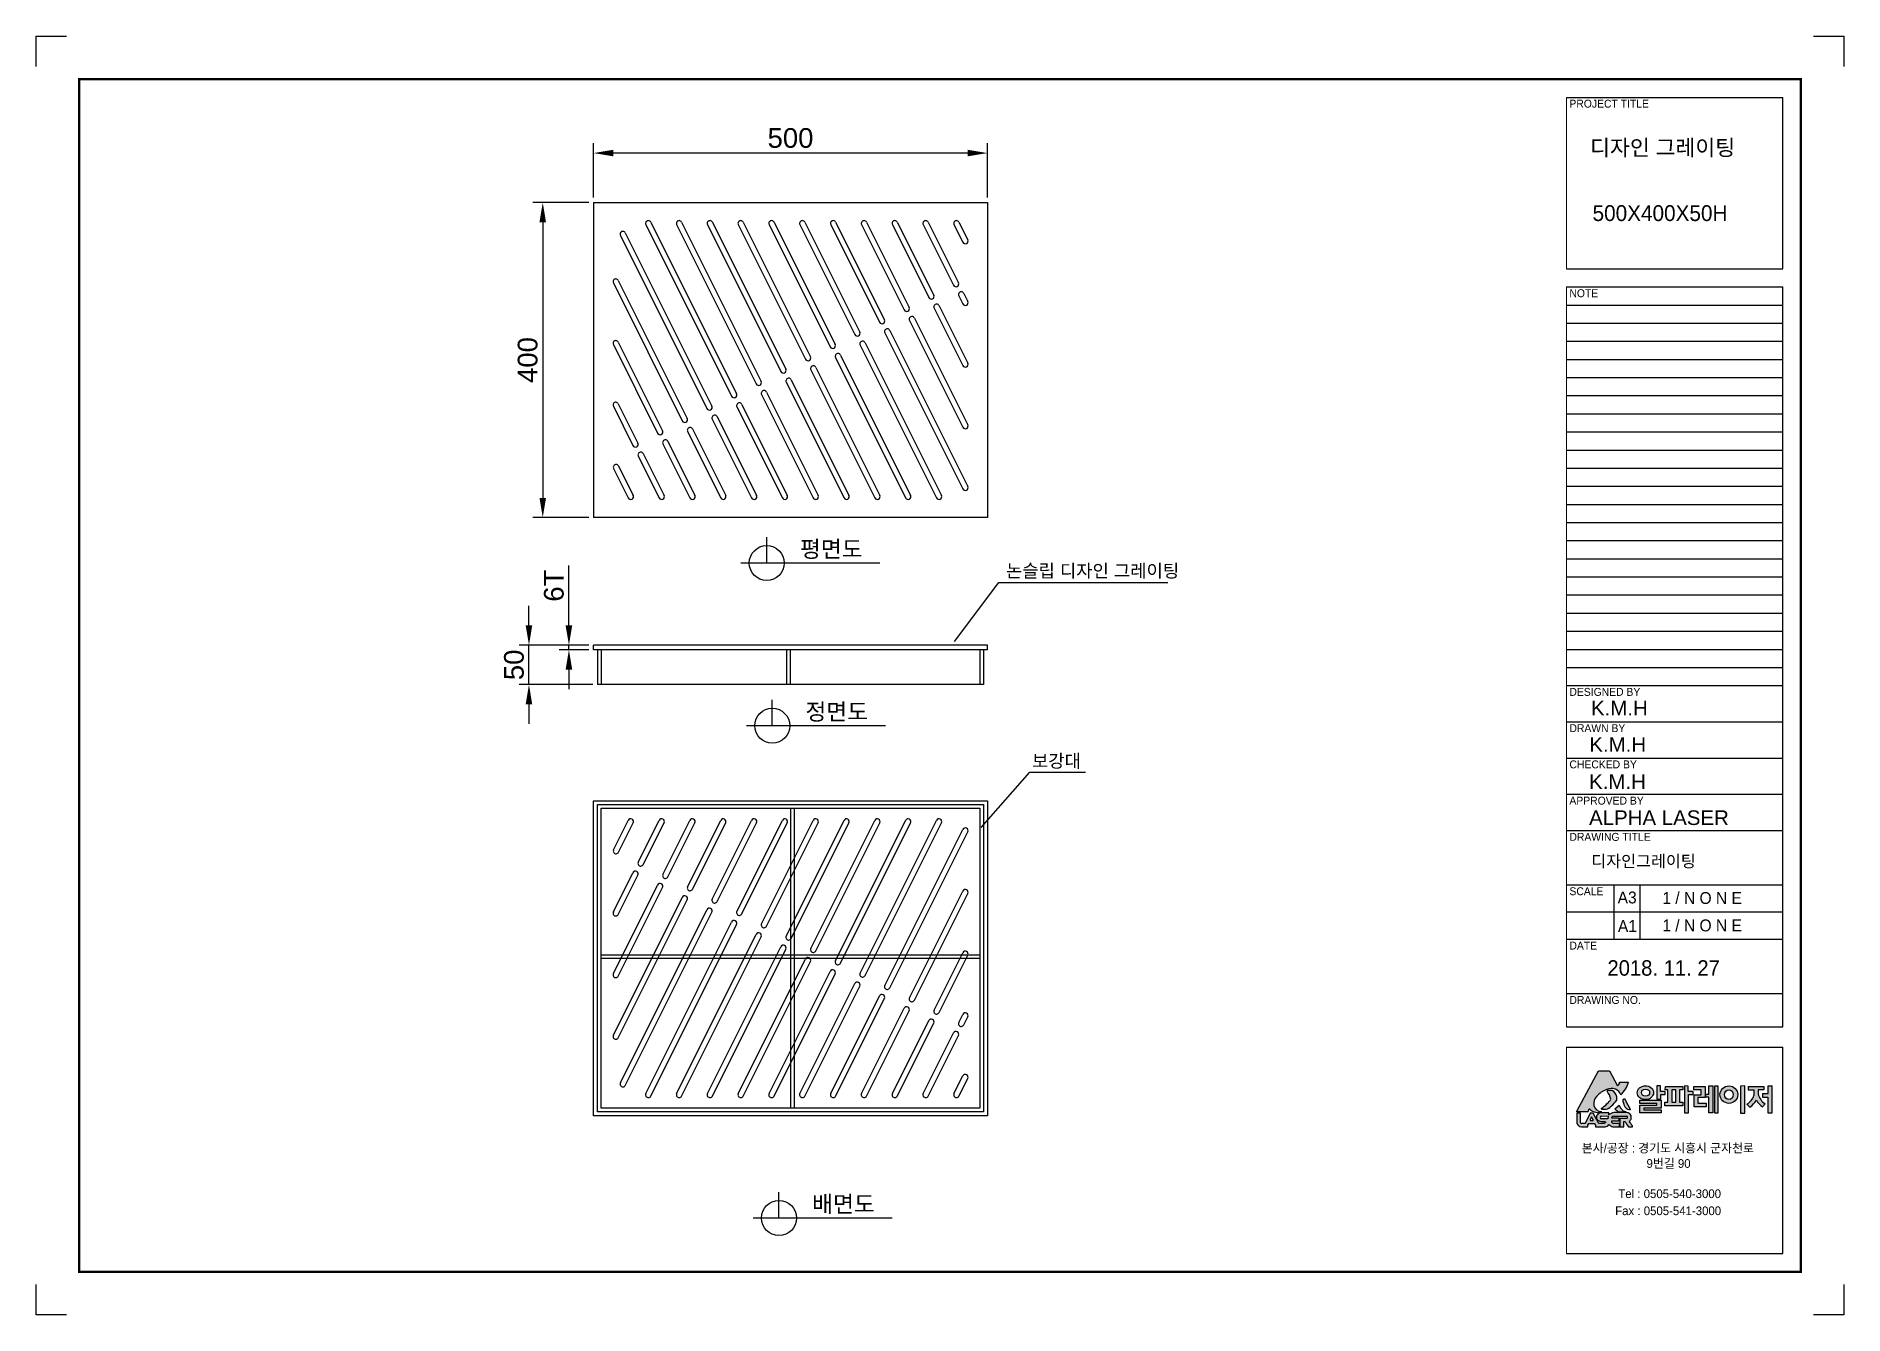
# Model space of a CAD drawing. Header units: millimetres. Extents: x 3004 to 5300, y 908 to 2531.
import ezdxf
from ezdxf.enums import TextEntityAlignment as Align

# ---------------------------------------------------------------- set-up
doc = ezdxf.new("R2010")
doc.units = ezdxf.units.MM
doc.layers.add('LAYOUT', color=7, linetype='Continuous')
doc.layers.add('TEXT', color=7, linetype='Continuous')
doc.styles.add('H', font='')
doc.styles.get("Standard").update_dxf_attribs({"font": 'arial.ttf'})
doc.styles.get('H').set_extended_font_data('Dotum')
doc.dimstyles.new('ISO-25', dxfattribs={"dimscale": 10, "dimtxt": 2.5, "dimasz": 2.5, "dimexe": 1.25, "dimexo": 0.625, "dimtad": 1, "dimtxsty": 'Standard', "dimcen": 2.5, "dimadec": 0, "dimazin": 0, "dimtfac": 1, "dimtmove": 0, "dimatfit": 3, "dimfxl": 1, "dimarcsym": 0})

# ---------------------------------------------------------------- blocks, each defined once
blk = doc.blocks.new('*D3')
at = {"color": 0, "lineweight": -2, "transparency": 16777216}
for p, q in [((3630.3, 1782.7), (3630.3, 1807.7)), ((3706.2, 1757.7), (3617.8, 1757.7)), ((3630.3, 1707.7), (3630.3, 1757.7)), ((3711.2, 1707.7), (3617.8, 1707.7)), ((3630.3, 1682.7), (3630.3, 1657.7))]:
    blk.add_line(p, q, dxfattribs=at)
at = {"color": 0, "transparency": 16777216}
for points in [[(3626.1, 1782.7), (3634.4, 1782.7), (3630.3, 1757.7)], [(3626.1, 1682.7), (3634.4, 1682.7), (3630.3, 1707.7)]]:
    blk.add_solid(points, dxfattribs=at)
at = {"layer": 'Defpoints', "color": 0, "transparency": 16777216}
for p in [(3630.3, 1757.7), (3712.4, 1757.7), (3717.4, 1707.7)]:
    blk.add_point(p, dxfattribs=at)
at = {"color": 0, "transparency": 16777216, "insert": (3611.3, 1732.7), "char_height": 25, "attachment_point": 5, "rotation": 90}
blk.add_mtext('50', dxfattribs=at)
blk = doc.blocks.new('*D4')
at = {"color": 0, "lineweight": -2, "transparency": 16777216}
for p, q in [((3681, 1782.7), (3681, 1858.9)), ((3706.2, 1757.7), (3668.5, 1757.7)), ((3706.2, 1751.7), (3668.5, 1751.7)), ((3681, 1751.7), (3681, 1757.7)), ((3681, 1726.7), (3681, 1701.7))]:
    blk.add_line(p, q, dxfattribs=at)
at = {"color": 0, "transparency": 16777216}
for points in [[(3676.8, 1782.7), (3685.2, 1782.7), (3681, 1757.7)], [(3676.8, 1726.7), (3685.2, 1726.7), (3681, 1751.7)]]:
    blk.add_solid(points, dxfattribs=at)
at = {"layer": 'Defpoints', "color": 0, "transparency": 16777216}
for p in [(3681, 1757.7), (3712.4, 1757.7), (3712.4, 1751.7)]:
    blk.add_point(p, dxfattribs=at)
at = {"color": 0, "transparency": 16777216, "insert": (3662, 1833.3), "char_height": 25, "attachment_point": 5, "rotation": 90}
blk.add_mtext('6T', dxfattribs=at)
blk = doc.blocks.new('*D11')
at = {"color": 0, "lineweight": -2, "transparency": 16777216}
for p, q in [((3706.2, 2319.7), (3635.3, 2319.7)), ((3647.8, 2294.7), (3647.8, 1944.7)), ((3706.2, 1919.7), (3635.3, 1919.7))]:
    blk.add_line(p, q, dxfattribs=at)
at = {"color": 0, "transparency": 16777216}
for points in [[(3643.6, 2294.7), (3651.9, 2294.7), (3647.8, 2319.7)], [(3643.6, 1944.7), (3651.9, 1944.7), (3647.8, 1919.7)]]:
    blk.add_solid(points, dxfattribs=at)
at = {"layer": 'Defpoints', "color": 0, "transparency": 16777216}
for p in [(3712.4, 2319.7), (3647.8, 1919.7), (3712.4, 1919.7)]:
    blk.add_point(p, dxfattribs=at)
at = {"color": 0, "transparency": 16777216, "insert": (3628.7, 2119.7), "char_height": 25, "attachment_point": 5, "rotation": 90}
blk.add_mtext('400', dxfattribs=at)
blk = doc.blocks.new('*D12')
at = {"color": 0, "lineweight": -2, "transparency": 16777216}
for p, q in [((3712.4, 2325.9), (3712.4, 2394.9)), ((4212.4, 2325.9), (4212.4, 2394.9)), ((4187.4, 2382.4), (3737.4, 2382.4))]:
    blk.add_line(p, q, dxfattribs=at)
at = {"color": 0, "transparency": 16777216}
for points in [[(3737.4, 2386.6), (3737.4, 2378.3), (3712.4, 2382.4)], [(4187.4, 2386.6), (4187.4, 2378.3), (4212.4, 2382.4)]]:
    blk.add_solid(points, dxfattribs=at)
at = {"layer": 'Defpoints', "color": 0, "transparency": 16777216}
for p in [(3712.4, 2382.4), (3712.4, 2319.7), (4212.4, 2319.7)]:
    blk.add_point(p, dxfattribs=at)
at = {"color": 0, "transparency": 16777216, "insert": (3962.4, 2401.4), "char_height": 25, "attachment_point": 5}
blk.add_mtext('500', dxfattribs=at)

msp = doc.modelspace()

# ---------------------------------------------------------------- hatches: boundary and pattern name
h = msp.add_hatch(color=256)
h.dxf.hatch_style = 1
h.set_gradient(color1=(255, 0, 0), color2=(255, 159, 127), tint=1)
h.paths.add_polyline_path([(4961.116, 1166.293), (4961.06, 1165.19), (4974.379, 1165.19, 0.21428371), (4976.303, 1168.246, -0.65582827), (4977.219, 1168.5, 0.18566975), (4985.133, 1164.903, 0.14885116), (4991.969, 1164.885, 0.40417411), (4992.167, 1165.633, -0.31673285), (4982.329, 1173.383, -0.22153353), (4986.313, 1185.192, -0.10506606), (4998.611, 1193.761, -0.18522871), (5010.088, 1194.139, -0.19606385), (5016.583, 1186.956, 0.14159657), (5026.631, 1202.77), (5015.198, 1202.888), (5014.962, 1201.352), (5014.095, 1199.934), (5012.754, 1198.161), (5002.388, 1217.39), (4988.5, 1217.504)])
h.paths.add_polyline_path([(4999.4, 1175.692, -0.08302958), (4991.741, 1169.657, 0.23003429), (4992.527, 1168.525, 0.02120436), (4998.221, 1168.586, 0.13784813), (5004.717, 1172.487, 0.05763819), (5011.681, 1180.123, 0.06043638), (5011.606, 1184.543, 0.2375005), (5005.903, 1192.299), (4999.238, 1192.299), (4999.238, 1191.32, -0.12118266), (5004.103, 1181.424, -0.13516742)], flags=17)
h.paths.add_polyline_path([(5015.909, 1170.616), (5014.797, 1173.629), (5009.057, 1168.984, 0.04437814), (5014.122, 1164.927), (5022.829, 1165.277), (5022.829, 1165.628), (5019.764, 1166.616)], flags=17)
h.paths.add_polyline_path([(5021.396, 1172.818), (5022.294, 1171.334), (5025.141, 1168.428), (5026.846, 1167.752), (5028.787, 1167.752), (5028.766, 1168.481), (5025.672, 1174.271), (5021.44, 1182.092), (5019.585, 1181.089), (5019.585, 1178.391), (5020.901, 1174.782)])
h.paths.add_polyline_path([(4967.053, 1150.638, -0.41915539), (4965.297, 1152.245), (4965.297, 1164.09), (4961.037, 1164.09), (4961.037, 1150.434, 0.25445661), (4966.708, 1146.212), (4974.943, 1146.212), (4974.943, 1148.34), (4976.168, 1150.57), (4983.054, 1150.57), (4984.635, 1148.403), (4984.635, 1146.213), (4996.781, 1146.213, 0.1904791), (5001.742, 1149.161, 0.14773497), (5006.642, 1146.427), (5014.915, 1146.427), (5014.915, 1150.632), (5007.312, 1150.632, -0.05244857), (5005.448, 1151.954), (5005.448, 1153.922), (5014.788, 1153.922), (5014.788, 1157.116), (5005.417, 1157.116), (5005.417, 1158.536, -0.04476099), (5007.868, 1159.993), (5024.254, 1159.993, -0.64883607), (5024.602, 1156.814), (5015.694, 1156.814), (5015.694, 1146.303), (5020.467, 1146.303), (5020.467, 1153.123), (5022.1, 1153.123, 0.01692036), (5026.355, 1146.34), (5031.448, 1146.34), (5031.448, 1147.705, -0.02431798), (5027.364, 1153.011, 0.06490835), (5029.709, 1156.105), (5029.709, 1160.848, 0.2290019), (5024.43, 1164.28), (5007.903, 1164.28, 0.12700309), (5001.462, 1161.333), (5001.462, 1163.989), (4991.139, 1163.989, 0.22688985), (4985.996, 1160.337), (4985.996, 1156.435, 0.19348323), (4991.611, 1152.935), (4996.63, 1152.935, 0.03004557), (4997.596, 1151.9, 0.13671569), (4995.906, 1150.338), (4988.719, 1150.338), (4981.631, 1163.733), (4977.826, 1163.733), (4971.363, 1150.638)])
h.paths.add_polyline_path([(4977.99, 1154.235), (4977.99, 1155.593), (4979.583, 1158.752), (4981.518, 1155.427), (4981.518, 1154.235)], flags=16)
h.paths.add_polyline_path([(4992.059, 1159.997), (5000.695, 1160.022), (5000.322, 1156.491), (4992.376, 1156.491, -0.92495809)], flags=16)
edge = h.paths.add_edge_path()
edge.add_ellipse((5048.011, 1189.538), major_axis=(-10.333, -0.14), ratio=0.85059813, start_angle=0, end_angle=360)
edge = h.paths.add_edge_path(flags=16)
edge.add_ellipse((5048.151, 1189.717), major_axis=(-5.246, 0), ratio=0.84336764, start_angle=0, end_angle=360)
h.paths.add_polyline_path([(5068.185, 1179.939), (5041.046, 1179.939), (5040.876, 1175.752), (5062.441, 1175.752), (5062.441, 1173.583), (5040.951, 1173.583), (5040.951, 1163.833), (5068.107, 1163.833), (5068.107, 1167.673), (5046.17, 1167.673), (5046.17, 1169.751), (5068.185, 1169.751)])
h.paths.add_polyline_path([(5062.358, 1181.522), (5067.706, 1181.522), (5067.706, 1187.304), (5072.894, 1187.304), (5072.894, 1191.291), (5067.307, 1191.291), (5067.307, 1198.348), (5062.358, 1198.268)])
h.paths.add_polyline_path([(5076.614, 1193.03), (5076.614, 1177.578), (5072.66, 1177.578), (5072.66, 1173.03), (5095.584, 1173.03), (5095.584, 1177.538), (5091.47, 1177.538), (5091.47, 1193.038), (5095.424, 1193.038), (5095.424, 1197.586), (5073.459, 1197.586), (5073.219, 1193.03)])
h.paths.add_polyline_path([(5081.726, 1193.31), (5086.598, 1193.19), (5086.598, 1177.549), (5081.726, 1177.549)], flags=16)
h.paths.add_polyline_path([(5102.382, 1190.898), (5102.382, 1197.983), (5097.462, 1198.238), (5097.462, 1164.026), (5102.765, 1164.026), (5102.765, 1187.132), (5108.578, 1187.132), (5108.578, 1190.898)])
h.paths.add_polyline_path([(5114.493, 1183.481), (5123.882, 1183.481), (5123.882, 1197.613), (5109.618, 1197.613), (5109.658, 1193.053), (5118.847, 1193.053), (5118.847, 1187.054), (5109.857, 1187.054), (5109.857, 1171.525), (5125.24, 1171.525), (5125.24, 1176.276), (5114.493, 1176.276)])
h.paths.add_polyline_path([(5128.445, 1163.978), (5133.679, 1163.978), (5133.679, 1198.182), (5128.483, 1198.182), (5128.483, 1187.872), (5124.647, 1187.872), (5124.584, 1183.907), (5128.445, 1183.907)])
h.paths.add_polyline_path([(5135.655, 1163.939), (5140.387, 1163.939), (5140.387, 1197.928), (5135.655, 1197.928)])
edge = h.paths.add_edge_path()
edge.add_ellipse((5154.009, 1187.105), major_axis=(-11.318, 0), ratio=0.97440093, start_angle=0, end_angle=360)
edge = h.paths.add_edge_path(flags=16)
edge.add_ellipse((5154.049, 1187.105), major_axis=(0, -6.194), ratio=0.89757008, start_angle=0, end_angle=360)
h.paths.add_polyline_path([(5168.731, 1163.81), (5174.425, 1163.81), (5174.425, 1198.136), (5168.731, 1198.085)])
h.paths.add_polyline_path([(5188.997, 1180.217, 0.12138521), (5196.75, 1171.571), (5199.984, 1175.353, -0.19692761), (5191.242, 1188.144), (5191.242, 1193.017), (5198.52, 1193.017), (5198.52, 1197.637), (5178.382, 1197.637), (5178.382, 1193.117), (5185.716, 1193.117), (5185.716, 1186.221, -0.18109708), (5176.821, 1174.953), (5180.493, 1171.221, 0.10922561)])
h.paths.add_polyline_path([(5209.115, 1198.194), (5203.705, 1198.194), (5203.705, 1188.481), (5196.569, 1188.481), (5196.569, 1184.007), (5203.599, 1184.007), (5203.599, 1164.107), (5209.115, 1164.107)])

# ---------------------------------------------------------------- linework, layer by layer
for p, q in [((3004.485, 2530.828), (3043.134, 2530.828)), ((3004.485, 2492.179), (3004.485, 2530.828)), ((5261.329, 2530.828), (5299.978, 2530.828)), ((5299.978, 2530.828), (5299.978, 2492.179)), ((4947.841, 2453.168), (5222.318, 2453.168)), ((5222.318, 2235.52), (5222.318, 2453.168)), ((3712.426, 2319.69), (4212.426, 2319.69)), ((3712.426, 2319.69), (3712.426, 1919.69)), ((4212.426, 2319.69), (4212.426, 1919.69)), ((4947.841, 2235.52), (5222.318, 2235.52)), ((4947.841, 2212.515), (5222.318, 2212.515)), ((5222.318, 1273.155), (5222.318, 2212.515)), ((4947.841, 2189.51), (5222.318, 2189.51)), ((4947.841, 2166.504), (5222.318, 2166.504)), ((4947.841, 2143.499), (5222.318, 2143.499)), ((4947.841, 2120.494), (5222.318, 2120.494)), ((4947.841, 2097.489), (5222.318, 2097.489)), ((4947.841, 2074.484), (5222.318, 2074.484)), ((4947.841, 2051.479), (5222.318, 2051.479)), ((4947.841, 2028.474), (5222.318, 2028.474)), ((4947.841, 2005.469), (5222.318, 2005.469)), ((4947.841, 1982.463), (5222.318, 1982.463)), ((4947.841, 1959.458), (5222.318, 1959.458)), ((4947.841, 1936.453), (5222.318, 1936.453)), ((4212.426, 1919.69), (3712.426, 1919.69)), ((4947.841, 1913.448), (5222.318, 1913.448)), ((3932.292, 1861.95), (3932.292, 1894.721)), ((4947.841, 1890.443), (5222.318, 1890.443)), ((4075.934, 1861.95), (3899.521, 1861.95)), ((4947.841, 1867.438), (5222.318, 1867.438)), ((4947.841, 1844.433), (5222.318, 1844.433)), ((4947.841, 1821.428), (5222.318, 1821.428)), ((4947.841, 1798.422), (5222.318, 1798.422)), ((4947.841, 1775.417), (5222.318, 1775.417)), ((4212.426, 1757.657), (3712.426, 1757.657)), ((3712.426, 1751.657), (3712.426, 1757.657)), ((4212.426, 1751.657), (3712.426, 1751.657)), ((3717.426, 1751.657), (3717.426, 1707.657)), ((3721.926, 1751.657), (3721.926, 1707.657)), ((3957.926, 1707.657), (3957.926, 1751.657)), ((3962.426, 1707.657), (3962.426, 1751.657)), ((4202.926, 1751.657), (4202.926, 1707.657)), ((4207.426, 1751.657), (4207.426, 1707.657)), ((4212.426, 1751.657), (4212.426, 1757.657)), ((4947.841, 1752.412), (5222.318, 1752.412)), ((4947.841, 1729.407), (5222.318, 1729.407)), ((4207.426, 1707.657), (3717.426, 1707.657)), ((4947.841, 1706.402), (5222.318, 1706.402)), ((3939.214, 1655.449), (3939.214, 1688.22)), ((4082.856, 1655.449), (3906.443, 1655.449)), ((4947.841, 1660.392), (5222.318, 1660.392)), ((4947.841, 1614.381), (5222.318, 1614.381)), ((4947.841, 1568.371), (5222.318, 1568.371)), ((3962.426, 1550.802), (3962.426, 1169.802)), ((3966.926, 1550.802), (3966.926, 1169.802)), ((4947.841, 1522.361), (5222.318, 1522.361)), ((4947.841, 1453.346), (5222.318, 1453.346)), ((5008.005, 1453.346), (5008.005, 1384.33)), ((5040.996, 1453.346), (5040.996, 1384.33)), ((5222.318, 1418.838), (4947.841, 1418.838)), ((4947.841, 1384.33), (5222.318, 1384.33)), ((3721.926, 1364.802), (4202.926, 1364.802)), ((3721.926, 1360.302), (4202.926, 1360.302)), ((4947.841, 1315.315), (5222.318, 1315.315)), ((4947.841, 1273.155), (5222.318, 1273.155)), ((4947.841, 1247.463), (5222.318, 1247.463)), ((5222.318, 985.246), (5222.318, 1247.463)), ((4961.116, 1166.293), (4988.5, 1217.504)), ((4988.5, 1217.504), (5002.388, 1217.39)), ((5002.388, 1217.39), (5012.754, 1198.161)), ((5012.754, 1198.161), (5014.095, 1199.934)), ((5014.095, 1199.934), (5014.962, 1201.352)), ((5014.962, 1201.352), (5015.198, 1202.888)), ((5015.198, 1202.888), (5026.631, 1202.77)), ((5067.307, 1198.348), (5062.358, 1198.268)), ((5062.358, 1198.268), (5062.358, 1181.522)), ((5067.307, 1191.291), (5067.307, 1198.348)), ((5073.219, 1193.03), (5073.459, 1197.586)), ((5073.459, 1197.586), (5095.424, 1197.586)), ((5095.424, 1197.586), (5095.424, 1193.038)), ((5097.462, 1198.238), (5097.462, 1164.026)), ((5102.382, 1197.983), (5097.462, 1198.238)), ((5102.382, 1190.898), (5102.382, 1197.983)), ((5109.618, 1197.613), (5123.882, 1197.613)), ((5109.658, 1193.053), (5109.618, 1197.613)), ((5123.882, 1197.613), (5123.882, 1183.481)), ((5128.483, 1187.872), (5128.483, 1198.182)), ((5128.483, 1198.182), (5133.679, 1198.182)), ((5133.679, 1198.182), (5133.679, 1163.978)), ((5135.655, 1197.928), (5135.655, 1163.939)), ((5140.387, 1197.928), (5135.655, 1197.928)), ((5140.387, 1163.939), (5140.387, 1197.928)), ((5174.425, 1198.136), (5168.731, 1198.085)), ((5168.731, 1198.085), (5168.731, 1163.81)), ((5174.425, 1163.81), (5174.425, 1198.136)), ((5178.382, 1197.637), (5198.52, 1197.637)), ((5178.382, 1197.637), (5178.382, 1193.117)), ((5198.52, 1197.637), (5198.52, 1193.017)), ((5203.705, 1188.481), (5203.705, 1198.194)), ((5203.705, 1198.194), (5209.115, 1198.194)), ((5209.115, 1164.107), (5209.115, 1198.194)), ((5005.903, 1192.299), (4999.238, 1192.299)), ((4999.238, 1192.299), (4999.238, 1191.32)), ((5009.057, 1168.984), (5014.797, 1173.629)), ((5014.797, 1173.629), (5015.909, 1170.616)), ((5019.585, 1181.089), (5021.44, 1182.092)), ((5019.585, 1178.391), (5019.585, 1181.089)), ((5020.901, 1174.782), (5019.585, 1178.391)), ((5021.396, 1172.818), (5020.901, 1174.782)), ((5022.294, 1171.334), (5021.396, 1172.818)), ((5021.469, 1182.038), (5025.672, 1174.271)), ((5025.141, 1168.428), (5022.294, 1171.334)), ((5025.672, 1174.271), (5028.766, 1168.481)), ((5040.876, 1175.752), (5041.046, 1179.939)), ((5062.441, 1175.752), (5040.876, 1175.752)), ((5040.951, 1163.833), (5040.951, 1173.583)), ((5040.951, 1173.583), (5062.441, 1173.583)), ((5041.046, 1179.939), (5068.185, 1179.939)), ((5062.358, 1181.522), (5067.706, 1181.522)), ((5062.441, 1173.583), (5062.441, 1175.752)), ((5072.894, 1191.291), (5067.307, 1191.291)), ((5067.706, 1181.522), (5067.706, 1187.304)), ((5067.706, 1187.304), (5072.894, 1187.304)), ((5068.185, 1179.939), (5068.185, 1169.751)), ((5072.66, 1173.03), (5072.66, 1177.578)), ((5072.66, 1177.578), (5076.614, 1177.578)), ((5095.584, 1173.03), (5072.66, 1173.03)), ((5072.894, 1187.304), (5072.894, 1191.291)), ((5076.614, 1193.03), (5073.219, 1193.03)), ((5076.614, 1177.578), (5076.614, 1193.03)), ((5081.726, 1193.31), (5081.726, 1177.549)), ((5086.598, 1193.19), (5081.726, 1193.31)), ((5081.726, 1177.549), (5086.598, 1177.549)), ((5086.598, 1177.549), (5086.598, 1193.19)), ((5095.424, 1193.038), (5091.47, 1193.038)), ((5091.47, 1193.038), (5091.47, 1177.538)), ((5091.47, 1177.538), (5095.584, 1177.538)), ((5095.584, 1177.538), (5095.584, 1173.03)), ((5108.578, 1190.898), (5102.382, 1190.898)), ((5102.765, 1164.026), (5102.765, 1187.132)), ((5102.765, 1187.132), (5108.578, 1187.132)), ((5108.578, 1187.132), (5108.578, 1190.898)), ((5118.847, 1193.053), (5109.658, 1193.053)), ((5109.857, 1171.525), (5109.857, 1187.054)), ((5109.857, 1187.054), (5118.847, 1187.054)), ((5125.24, 1171.525), (5109.857, 1171.525)), ((5123.882, 1183.481), (5114.493, 1183.481)), ((5114.493, 1183.481), (5114.493, 1176.276)), ((5114.493, 1176.276), (5125.24, 1176.276)), ((5118.847, 1187.054), (5118.847, 1193.053)), ((5124.584, 1183.907), (5124.647, 1187.872)), ((5128.445, 1183.907), (5124.584, 1183.907)), ((5124.647, 1187.872), (5128.483, 1187.872)), ((5125.24, 1176.276), (5125.24, 1171.525)), ((5128.445, 1163.978), (5128.445, 1183.907)), ((5176.821, 1174.953), (5180.493, 1171.221)), ((5178.382, 1193.117), (5185.716, 1193.117)), ((5185.716, 1193.117), (5185.716, 1186.221)), ((5198.52, 1193.017), (5191.242, 1193.017)), ((5191.242, 1193.017), (5191.242, 1188.144)), ((5196.569, 1188.481), (5196.569, 1184.007)), ((5196.569, 1188.481), (5203.705, 1188.481)), ((5196.569, 1184.007), (5203.599, 1184.007)), ((5199.984, 1175.353), (5196.75, 1171.571)), ((5203.599, 1184.007), (5203.599, 1164.107)), ((4961.037, 1164.09), (4965.297, 1164.09)), ((4961.037, 1164.09), (4961.037, 1150.434)), ((4961.06, 1165.19), (4961.116, 1166.293)), ((4974.379, 1165.19), (4961.06, 1165.19)), ((4965.297, 1164.09), (4965.297, 1152.245)), ((4971.363, 1150.638), (4966.877, 1150.638)), ((4977.826, 1163.733), (4971.363, 1150.638)), ((4974.943, 1148.34), (4976.168, 1150.57)), ((4974.943, 1146.212), (4974.943, 1148.34)), ((4976.168, 1150.57), (4983.054, 1150.57)), ((4981.631, 1163.733), (4977.826, 1163.733)), ((4979.583, 1158.752), (4977.99, 1155.593)), ((4977.99, 1155.593), (4977.99, 1154.235)), ((4977.99, 1154.235), (4981.518, 1154.235)), ((4981.518, 1155.427), (4979.583, 1158.752)), ((4981.518, 1154.235), (4981.518, 1155.427)), ((4988.719, 1150.338), (4981.631, 1163.733)), ((4983.054, 1150.57), (4984.635, 1148.403)), ((4984.635, 1148.403), (4984.635, 1146.213)), ((4985.996, 1160.337), (4985.996, 1156.435)), ((4995.906, 1150.338), (4988.719, 1150.338)), ((5001.462, 1163.989), (4991.139, 1163.989)), ((4991.611, 1152.935), (4996.63, 1152.935)), ((4992.059, 1159.997), (5000.695, 1160.022)), ((5000.322, 1156.491), (4992.333, 1156.491)), ((5000.695, 1160.022), (5000.322, 1156.491)), ((5001.462, 1161.333), (5001.462, 1163.989)), ((5005.417, 1157.116), (5005.417, 1158.536)), ((5014.788, 1157.116), (5005.417, 1157.116)), ((5005.448, 1151.954), (5005.448, 1153.922)), ((5005.448, 1153.922), (5014.788, 1153.922)), ((5014.915, 1150.632), (5007.312, 1150.632)), ((5007.868, 1159.993), (5024.254, 1159.993)), ((5024.43, 1164.28), (5007.903, 1164.28)), ((5022.829, 1165.277), (5014.122, 1164.927)), ((5014.788, 1153.922), (5014.788, 1157.116)), ((5014.915, 1146.427), (5014.915, 1150.632)), ((5024.602, 1156.814), (5015.694, 1156.814)), ((5015.694, 1156.814), (5015.694, 1146.303)), ((5015.909, 1170.616), (5019.764, 1166.616)), ((5019.764, 1166.616), (5022.829, 1165.628)), ((5020.467, 1146.303), (5020.467, 1153.123)), ((5020.467, 1153.123), (5022.1, 1153.123)), ((5022.829, 1165.628), (5022.829, 1165.277)), ((5026.846, 1167.752), (5025.141, 1168.428)), ((5028.787, 1167.752), (5026.846, 1167.752)), ((5028.766, 1168.481), (5028.787, 1167.752)), ((5029.709, 1156.105), (5029.709, 1160.848)), ((5068.107, 1163.833), (5040.951, 1163.833)), ((5068.185, 1169.751), (5046.17, 1169.751)), ((5046.17, 1169.751), (5046.17, 1167.673)), ((5046.17, 1167.673), (5068.107, 1167.673)), ((5068.107, 1167.673), (5068.107, 1163.833)), ((5097.462, 1164.026), (5102.765, 1164.026)), ((5133.679, 1163.978), (5128.445, 1163.978)), ((5135.655, 1163.939), (5140.387, 1163.939)), ((5168.731, 1163.81), (5174.425, 1163.81)), ((5203.599, 1164.107), (5209.115, 1164.107)), ((4966.708, 1146.212), (4974.943, 1146.212)), ((4984.635, 1146.213), (4996.781, 1146.213)), ((5006.642, 1146.427), (5014.915, 1146.427)), ((5015.694, 1146.303), (5020.467, 1146.303)), ((5026.355, 1146.34), (5031.448, 1146.34)), ((5031.448, 1146.34), (5031.448, 1147.705)), ((3947.764, 1030.478), (3947.764, 1063.249)), ((4091.406, 1030.478), (3914.992, 1030.478)), ((4947.841, 985.246), (5222.318, 985.246)), ((3004.485, 907.586), (3004.485, 946.235)), ((5299.978, 946.235), (5299.978, 907.586)), ((3043.134, 907.586), (3004.485, 907.586)), ((5299.978, 907.586), (5261.329, 907.586))]:
    msp.add_line(p, q)
at = {"color": 0, "lineweight": 20}
for p, q in [((4947.841, 2235.52), (4947.841, 2453.168)), ((4947.841, 1273.155), (4947.841, 2212.515)), ((4947.841, 985.246), (4947.841, 1247.463))]:
    msp.add_line(p, q, dxfattribs=at)
at = {"color": 4}
for p, q in [((3746.344, 2277.952), (3856.282, 2058.077)), ((3752.605, 2281.083), (3862.543, 2061.207)), ((3778.671, 2291.559), (3887.586, 2073.729)), ((3784.932, 2294.69), (3893.847, 2076.86)), ((3817.803, 2291.559), (3918.891, 2089.382)), ((3824.064, 2294.69), (3925.152, 2092.512)), ((3856.934, 2291.559), (3950.196, 2105.034)), ((3863.195, 2294.69), (3956.457, 2108.165)), ((3896.065, 2291.559), (3981.501, 2120.687)), ((3902.326, 2294.69), (3987.762, 2123.817)), ((3935.196, 2291.559), (4012.806, 2136.339)), ((3941.457, 2294.69), (4019.067, 2139.47)), ((3974.327, 2291.559), (4044.111, 2151.992)), ((3980.588, 2294.69), (4050.372, 2155.122)), ((4013.459, 2291.559), (4075.416, 2167.644)), ((4019.72, 2294.69), (4081.677, 2170.775)), ((4052.59, 2291.559), (4106.721, 2183.297)), ((4058.851, 2294.69), (4112.982, 2186.427)), ((4091.721, 2291.559), (4138.026, 2198.949)), ((4097.982, 2294.69), (4144.287, 2202.079)), ((4130.852, 2291.559), (4169.331, 2214.601)), ((4137.113, 2294.69), (4175.592, 2217.732)), ((4169.983, 2291.559), (4181.165, 2269.197)), ((4176.244, 2294.69), (4187.426, 2272.327)), ((3737.426, 2217.526), (3824.977, 2042.424)), ((3743.687, 2220.657), (3831.238, 2045.555)), ((4182.3, 2204.316), (4187.426, 2194.065)), ((4144.734, 2185.533), (4181.165, 2112.672)), ((4150.995, 2188.663), (4187.426, 2115.803)), ((4176.039, 2201.185), (4181.165, 2190.935)), ((4113.429, 2169.88), (4181.165, 2034.41)), ((4119.69, 2173.011), (4187.426, 2037.54)), ((3737.426, 2139.264), (3793.672, 2026.772)), ((3743.687, 2142.395), (3799.933, 2029.902)), ((4050.819, 2138.575), (4147.762, 1944.69)), ((4057.08, 2141.706), (4154.023, 1947.82)), ((4082.124, 2154.228), (4181.165, 1956.147)), ((4088.385, 2157.358), (4187.426, 1959.278)), ((4019.515, 2122.923), (4108.631, 1944.69)), ((4025.775, 2126.053), (4114.892, 1947.82)), ((3956.905, 2091.618), (4030.369, 1944.69)), ((3963.166, 2094.748), (4036.63, 1947.82)), ((3988.21, 2107.27), (4069.5, 1944.69)), ((3994.471, 2110.401), (4075.761, 1947.82)), ((3925.6, 2075.965), (3991.237, 1944.69)), ((3931.861, 2079.096), (3997.498, 1947.82)), ((3737.426, 2061.002), (3762.367, 2011.119)), ((3743.687, 2064.132), (3768.628, 2014.25)), ((3862.99, 2044.66), (3912.975, 1944.69)), ((3869.251, 2047.791), (3919.236, 1947.82)), ((3894.295, 2060.313), (3952.106, 1944.69)), ((3900.556, 2063.443), (3958.367, 1947.82)), ((3831.685, 2029.008), (3873.844, 1944.69)), ((3837.946, 2032.138), (3880.105, 1947.82)), ((3769.075, 1997.703), (3795.581, 1944.69)), ((3775.336, 2000.833), (3801.842, 1947.82)), ((3800.38, 2013.355), (3834.713, 1944.69)), ((3806.641, 2016.486), (3840.974, 1947.82)), ((3737.77, 1982.05), (3756.45, 1944.69)), ((3744.031, 1985.181), (3762.711, 1947.82)), ((4170.732, 1762.338), (4226.82, 1837.412)), ((4226.82, 1837.412), (4441.523, 1837.412)), ((4204.333, 1526.418), (4266.455, 1596.581)), ((4266.455, 1596.581), (4336.977, 1596.581)), ((3737.77, 1497.941), (3756.45, 1535.302)), ((3744.031, 1494.81), (3762.711, 1532.171)), ((3769.075, 1482.288), (3795.581, 1535.302)), ((3775.336, 1479.158), (3801.842, 1532.171)), ((3800.38, 1466.636), (3834.713, 1535.302)), ((3806.641, 1463.505), (3840.974, 1532.171)), ((3831.685, 1450.983), (3873.844, 1535.302)), ((3837.946, 1447.853), (3880.105, 1532.171)), ((3862.99, 1435.331), (3912.975, 1535.302)), ((3869.251, 1432.2), (3919.236, 1532.171)), ((3894.295, 1419.678), (3952.106, 1535.302)), ((3900.556, 1416.548), (3958.367, 1532.171)), ((3925.6, 1404.026), (3991.237, 1535.302)), ((3931.861, 1400.895), (3997.498, 1532.171)), ((3956.905, 1388.374), (4030.369, 1535.302)), ((3963.166, 1385.243), (4036.63, 1532.171)), ((3988.21, 1372.721), (4069.5, 1535.302)), ((3994.471, 1369.591), (4075.761, 1532.171)), ((4019.515, 1357.069), (4108.631, 1535.302)), ((4025.775, 1353.938), (4114.892, 1532.171)), ((4050.819, 1341.416), (4147.762, 1535.302)), ((4057.08, 1338.286), (4154.023, 1532.171)), ((4082.124, 1325.764), (4181.165, 1523.844)), ((4088.385, 1322.633), (4187.426, 1520.713)), ((3737.426, 1418.99), (3762.367, 1468.872)), ((3737.426, 1340.727), (3793.672, 1453.219)), ((3743.687, 1415.859), (3768.628, 1465.741)), ((3743.687, 1337.597), (3799.933, 1450.089)), ((3737.426, 1262.465), (3824.977, 1437.567)), ((3743.687, 1259.334), (3831.238, 1434.437)), ((4113.429, 1310.111), (4181.165, 1445.581)), ((4119.69, 1306.981), (4187.426, 1442.451)), ((3746.344, 1202.039), (3856.282, 1421.915)), ((3752.605, 1198.909), (3862.543, 1418.784)), ((3778.671, 1188.432), (3887.586, 1406.262)), ((3784.932, 1185.302), (3893.847, 1403.132)), ((3817.803, 1188.432), (3918.891, 1390.61)), ((3824.064, 1185.302), (3925.152, 1387.479)), ((3856.934, 1188.432), (3950.196, 1374.957)), ((3863.195, 1185.302), (3956.457, 1371.827)), ((3896.065, 1188.432), (3981.501, 1359.305)), ((3902.326, 1185.302), (3987.762, 1356.174)), ((4144.734, 1294.459), (4181.165, 1367.319)), ((4150.995, 1291.328), (4187.426, 1364.189)), ((3935.196, 1188.432), (4012.806, 1343.652)), ((3941.457, 1185.302), (4019.067, 1340.522)), ((3974.327, 1188.432), (4044.111, 1328)), ((3980.588, 1185.302), (4050.372, 1324.869)), ((4013.459, 1188.432), (4075.416, 1312.347)), ((4019.72, 1185.302), (4081.677, 1309.217)), ((4052.59, 1188.432), (4106.721, 1296.695)), ((4058.851, 1185.302), (4112.982, 1293.564)), ((4176.039, 1278.806), (4181.165, 1289.057)), ((4182.3, 1275.676), (4187.426, 1285.926)), ((4091.721, 1188.432), (4138.026, 1281.042)), ((4097.982, 1185.302), (4144.287, 1277.912)), ((4130.852, 1188.432), (4169.331, 1265.39)), ((4137.113, 1185.302), (4175.592, 1262.259)), ((4169.983, 1188.432), (4181.165, 1210.794)), ((4176.244, 1185.302), (4187.426, 1207.664))]:
    msp.add_line(p, q, dxfattribs=at)
for points in [[(3712.426, 1160.302), (3712.426, 1560.302), (4212.426, 1560.302), (4212.426, 1160.302)], [(3717.426, 1165.302), (3717.426, 1555.302), (4207.426, 1555.302), (4207.426, 1165.302)], [(3721.926, 1169.802), (3721.926, 1550.802), (4202.926, 1550.802), (4202.926, 1169.802)]]:
    msp.add_lwpolyline(points, close=True)
for centre in [(3932.292, 1861.95), (3939.214, 1655.449), (3947.764, 1030.478)]:
    msp.add_circle(centre, 22.209)
for centre, start, end in [((3781.802, 2293.124), 26.565051, 206.565051), ((3820.933, 2293.124), 26.565051, 206.565051), ((3860.064, 2293.124), 26.565051, 206.565051), ((3899.196, 2293.124), 26.565051, 206.565051), ((3938.327, 2293.124), 26.565051, 206.565051), ((3977.458, 2293.124), 26.565051, 206.565051), ((4016.589, 2293.124), 26.565051, 206.565051), ((4055.72, 2293.124), 26.565051, 206.565051), ((4094.851, 2293.124), 26.565051, 206.565051), ((4133.983, 2293.124), 26.565051, 206.565051), ((4173.114, 2293.124), 26.565051, 206.565051), ((3749.474, 2279.517), 26.565051, 206.565051), ((4184.295, 2270.762), 206.565051, 26.565051), ((3740.556, 2219.092), 26.565051, 206.565051), ((4172.462, 2216.167), 206.565051, 26.565051), ((4179.17, 2202.75), 26.565051, 206.565051), ((4109.852, 2184.862), 206.565051, 26.565051), ((4141.157, 2200.514), 206.565051, 26.565051), ((4147.865, 2187.098), 26.565051, 206.565051), ((4184.295, 2192.5), 206.565051, 26.565051), ((4078.547, 2169.209), 206.565051, 26.565051), ((4085.255, 2155.793), 26.565051, 206.565051), ((4116.56, 2171.445), 26.565051, 206.565051), ((3740.556, 2140.829), 26.565051, 206.565051), ((4015.937, 2137.904), 206.565051, 26.565051), ((4047.242, 2153.557), 206.565051, 26.565051), ((4053.95, 2140.14), 26.565051, 206.565051), ((3984.632, 2122.252), 206.565051, 26.565051), ((3991.34, 2108.835), 26.565051, 206.565051), ((4022.645, 2124.488), 26.565051, 206.565051), ((4184.295, 2114.237), 206.565051, 26.565051), ((3922.022, 2090.947), 206.565051, 26.565051), ((3953.327, 2106.599), 206.565051, 26.565051), ((3960.035, 2093.183), 26.565051, 206.565051), ((3740.556, 2062.567), 26.565051, 206.565051), ((3890.717, 2075.294), 206.565051, 26.565051), ((3928.73, 2077.531), 26.565051, 206.565051), ((3828.107, 2043.989), 206.565051, 26.565051), ((3859.412, 2059.642), 206.565051, 26.565051), ((3866.12, 2046.226), 26.565051, 206.565051), ((3897.425, 2061.878), 26.565051, 206.565051), ((3796.802, 2028.337), 206.565051, 26.565051), ((3834.815, 2030.573), 26.565051, 206.565051), ((4184.295, 2035.975), 206.565051, 26.565051), ((3765.497, 2012.685), 206.565051, 26.565051), ((3772.205, 1999.268), 26.565051, 206.565051), ((3803.51, 2014.921), 26.565051, 206.565051), ((3740.9, 1983.616), 26.565051, 206.565051), ((4184.295, 1957.713), 206.565051, 26.565051), ((3759.581, 1946.255), 206.565051, 26.565051), ((3798.712, 1946.255), 206.565051, 26.565051), ((3837.843, 1946.255), 206.565051, 26.565051), ((3876.974, 1946.255), 206.565051, 26.565051), ((3916.106, 1946.255), 206.565051, 26.565051), ((3955.237, 1946.255), 206.565051, 26.565051), ((3994.368, 1946.255), 206.565051, 26.565051), ((4033.499, 1946.255), 206.565051, 26.565051), ((4072.63, 1946.255), 206.565051, 26.565051), ((4111.761, 1946.255), 206.565051, 26.565051), ((4150.893, 1946.255), 206.565051, 26.565051), ((3759.581, 1533.736), 333.434949, 153.434949), ((3798.712, 1533.736), 333.434949, 153.434949), ((3837.843, 1533.736), 333.434949, 153.434949), ((3876.974, 1533.736), 333.434949, 153.434949), ((3916.106, 1533.736), 333.434949, 153.434949), ((3955.237, 1533.736), 333.434949, 153.434949), ((3994.368, 1533.736), 333.434949, 153.434949), ((4033.499, 1533.736), 333.434949, 153.434949), ((4072.63, 1533.736), 333.434949, 153.434949), ((4111.761, 1533.736), 333.434949, 153.434949), ((4150.893, 1533.736), 333.434949, 153.434949), ((4184.295, 1522.279), 333.434949, 153.434949), ((3740.9, 1496.376), 153.434949, 333.434949), ((3765.497, 1467.307), 333.434949, 153.434949), ((3772.205, 1480.723), 153.434949, 333.434949), ((3796.802, 1451.654), 333.434949, 153.434949), ((3803.51, 1465.071), 153.434949, 333.434949), ((3834.815, 1449.418), 153.434949, 333.434949), ((4184.295, 1444.016), 333.434949, 153.434949), ((3828.107, 1436.002), 333.434949, 153.434949), ((3859.412, 1420.349), 333.434949, 153.434949), ((3866.12, 1433.766), 153.434949, 333.434949), ((3740.556, 1417.424), 153.434949, 333.434949), ((3890.717, 1404.697), 333.434949, 153.434949), ((3897.425, 1418.113), 153.434949, 333.434949), ((3928.73, 1402.461), 153.434949, 333.434949), ((3922.022, 1389.044), 333.434949, 153.434949), ((3960.035, 1386.808), 153.434949, 333.434949), ((3953.327, 1373.392), 333.434949, 153.434949), ((3984.632, 1357.739), 333.434949, 153.434949), ((3991.34, 1371.156), 153.434949, 333.434949), ((4022.645, 1355.503), 153.434949, 333.434949), ((4184.295, 1365.754), 333.434949, 153.434949), ((3740.556, 1339.162), 153.434949, 333.434949), ((4015.937, 1342.087), 333.434949, 153.434949), ((4053.95, 1339.851), 153.434949, 333.434949), ((4047.242, 1326.434), 333.434949, 153.434949), ((4078.547, 1310.782), 333.434949, 153.434949), ((4085.255, 1324.198), 153.434949, 333.434949), ((4116.56, 1308.546), 153.434949, 333.434949), ((4109.852, 1295.129), 333.434949, 153.434949), ((4147.865, 1292.893), 153.434949, 333.434949), ((4184.295, 1287.491), 333.434949, 153.434949), ((4141.157, 1279.477), 333.434949, 153.434949), ((4172.462, 1263.825), 333.434949, 153.434949), ((4179.17, 1277.241), 153.434949, 333.434949), ((3740.556, 1260.9), 153.434949, 333.434949), ((3749.474, 1200.474), 153.434949, 333.434949), ((4184.295, 1209.229), 333.434949, 153.434949), ((3781.802, 1186.867), 153.434949, 333.434949), ((3820.933, 1186.867), 153.434949, 333.434949), ((3860.064, 1186.867), 153.434949, 333.434949), ((3899.196, 1186.867), 153.434949, 333.434949), ((3938.327, 1186.867), 153.434949, 333.434949), ((3977.458, 1186.867), 153.434949, 333.434949), ((4016.589, 1186.867), 153.434949, 333.434949), ((4055.72, 1186.867), 153.434949, 333.434949), ((4094.851, 1186.867), 153.434949, 333.434949), ((4133.983, 1186.867), 153.434949, 333.434949), ((4173.114, 1186.867), 153.434949, 333.434949)]:
    msp.add_arc(centre, 3.5, start, end, dxfattribs=at)
for centre, radius, start, end in [((5012.627, 1160.537), 36.059, 112.874191, 136.864774), ((5004.842, 1178.991), 16.031, 70.897875, 112.875146), ((5004.529, 1182.583), 12.823, 19.937496, 64.30917), ((4994.246, 1212.247), 33.743, 311.450856, 343.688092), ((4996.993, 1175.012), 14.755, 136.374935, 186.339734), ((4992.751, 1176.494), 10.877, 196.62086, 266.919681), ((4986.313, 1185.192), 5.389267698774348e-13, 159.499335, 330.642246), ((4977.526, 1195.575), 29.56, 298.744002, 317.729432), ((4994.53, 1182.094), 14.003, 285.284059, 316.678667), ((4981.556, 1176.483), 23.082, 12.360482, 39.998737), ((4991.342, 1187.098), 13.965, 305.237908, 336.029381), ((4975.187, 1206.409), 44.976, 311.040269, 324.23537), ((5001.051, 1182.757), 10.705, 9.603428, 63.04441), ((4993.428, 1182.022), 18.352, 354.060111, 7.894282), ((5166.224, 1192.462), 20.467, 301.183897, 342.243286), ((5164.4, 1194.95), 28.672, 304.144287, 329.078111), ((5210.418, 1191.627), 24.271, 208.042123, 235.726125), ((5211.223, 1192.416), 20.432, 192.066379, 236.628652), ((4967.752, 1153.533), 7.395, 204.778695, 261.883955), ((4966.965, 1152.305), 1.669, 182.061918, 266.973053), ((4971.939, 1168.859), 4.406, 303.622917, 352.00729), ((4976.816, 1168.174), 0.518, 38.969526, 171.952327), ((4985.851, 1176.99), 12.108, 224.525084, 266.598355), ((4977.219, 1168.5), 4.121204710827442e-13, 41.27589, 185.355825), ((4988.581, 1176.123), 11.737, 252.915246, 285.363177), ((4992.384, 1156.788), 7.308, 99.810014, 150.943632), ((4993.157, 1161.669), 8.87, 216.162997, 259.964855), ((4992.354, 1158.257), 1.766, 99.63864, 269.291235), ((4991.681, 1165.361), 0.556, 270.941248, 29.231829), ((4993.3, 1169.9), 1.578, 188.84762, 240.666143), ((4994.648, 1235.655), 67.164, 268.191046, 273.049999), ((4999.554, 1148.086), 4.287, 117.182533, 148.322406), ((5005.718, 1160.446), 11.79, 219.576346, 226.460213), ((4995.532, 1153.962), 7.85, 279.151715, 322.289549), ((5010.391, 1150.333), 14.167, 100.116137, 129.068103), ((5008.717, 1155.904), 9.702, 224.033536, 257.648747), ((5014.765, 1145.601), 15.959, 115.603417, 125.855038), ((5012.662, 1160.155), 10.923, 228.666746, 240.676069), ((5034.402, 1195.432), 36.631, 226.21908, 236.38313), ((5124.417, 1212.591), 118.344, 210.165655, 214.043147), ((5023.719, 1158.326), 1.751, 300.282236, 72.190083), ((5023.519, 1157.104), 7.234, 31.170272, 82.764029), ((5016.67, 1163.55), 15.015, 315.418233, 330.273293), ((5083.916, 1192.313), 68.868, 214.798961, 220.371132)]:
    msp.add_arc(centre, radius, start, end)
for centre, major_axis, ratio in [((5048.011, 1189.538), (-10.333, -0.14), 0.85059813), ((5048.151, 1189.717), (-5.246, 0), 0.84336764), ((5154.009, 1187.105), (-11.318, 0), 0.97440093), ((5154.049, 1187.105), (0, -6.194), 0.89757008)]:
    msp.add_ellipse(centre, major_axis=major_axis, ratio=ratio)
at = {"layer": 'LAYOUT'}
for p, q in [((5245.324, 2476.173), (4568.973, 2476.173)), ((5245.324, 2324.339), (5245.324, 2476.173)), ((5245.324, 962.241), (5245.324, 1208.186)), ((3059.14, 1027.826), (3059.14, 962.241)), ((4616.796, 962.241), (5245.324, 962.241))]:
    msp.add_line(p, q, dxfattribs=at)
at = {"layer": 'LAYOUT', "const_width": 2.733}
msp.add_lwpolyline([(3059.14, 962.241), (5245.324, 962.241), (5245.324, 2476.173), (3059.14, 2476.173)], close=True, dxfattribs=at)

# ---------------------------------------------------------------- texts
at = {"style": 'H'}
for s, height, p in [('PROJECT TITLE', 10.06474, (4951.506, 2440.135)), ('디자인 그레이팅', 20.1295, (4977.802, 2379.348)), ('500X400X50H', 20.12948, (4980.897, 2296.123)), ('NOTE', 10.0647, (4951.506, 2199.481)), ('DESIGNED BY', 10.06474, (4951.506, 1693.369)), ('DRAWN BY', 10.0647, (4951.506, 1647.358)), ('CHECKED BY', 10.0647, (4951.506, 1601.348)), ('APPROVED BY', 10.06474, (4951.506, 1555.338)), ('DRAWING TITLE', 10.06474, (4951.506, 1509.328)), ('디자인그레이팅', 15.0971, (4979.312, 1475.908)), ('SCALE', 10.0647, (4951.506, 1440.312)), ('A3', 15.0971, (5012.733, 1429.841)), ('1 / N O N E', 15.09711, (5069.505, 1429.196)), ('A1', 15.0971, (5013.1, 1393.581)), ('1 / N O N E', 15.09711, (5069.505, 1394.379)), ('DATE', 10.0647, (4951.506, 1371.297)), ('2018. 11. 27', 19.62625, (4999.765, 1338.133)), ('DRAWING NO.', 10.06474, (4951.506, 1302.281)), ('본사/공장 : 경기도 시흥시 군자천로', 11.07122, (4967.178, 1113.644)), ('9번길 90', 11.0712, (5049.404, 1094.182)), ('Tel : 0505-540-3000', 11.07122, (5013.588, 1055.832)), ('Fax : 0505-541-3000', 11.07122, (5009.652, 1034.148))]:
    msp.add_text(s, height=height, dxfattribs=at).set_placement(p)
at = {"color": 4}
for s, p in [('논슬립 디자인 그레이팅', (4236.021, 1843.852)), ('보강대', (4269.021, 1602.477))]:
    msp.add_text(s, height=16.5, dxfattribs=at).set_placement(p)
for s, p in [('K.M.H', (4978.88, 1668.499)), ('K.M.H', (4976.779, 1622.315)), ('K.M.H', (4976.429, 1575.081)), ('ALPHA LASER', (4976.429, 1529.42))]:
    msp.add_text(s, height=18.59).set_placement(p)
at = {"layer": 'TEXT'}
for s, p in [('평면도', (4014.209, 1869.239)), ('정면도', (4021.13, 1662.738)), ('배면도', (4029.68, 1037.766))]:
    msp.add_text(s, height=21.125, dxfattribs=at).set_placement(p, align=Align.CENTER)

# ---------------------------------------------------------------- dimensions: what is measured, and where the dimension line sits
dim = msp.add_linear_dim(base=(3712.426, 2382.426), p1=(4212.426, 2319.69), p2=(3712.426, 2319.69), dimstyle='ISO-25')
dim.commit()
dim.dimension.update_dxf_attribs({"geometry": '*D12', "text_midpoint": (3962.426, 2401.44)})
for base, p1, p2, picture, middle in [((3647.753, 1919.69), (3712.426, 2319.69), (3712.426, 1919.69), '*D11', (3628.739, 2119.69)), ((3630.28, 1757.657), (3717.426, 1707.657), (3712.426, 1757.657), '*D3', (3611.265, 1732.657))]:
    dim = msp.add_linear_dim(base=base, p1=p1, p2=p2, angle=90, dimstyle='ISO-25')
    dim.commit()
    dim.dimension.update_dxf_attribs({"geometry": picture, "text_midpoint": middle})
dim = msp.add_linear_dim(base=(3681.013, 1757.657), p1=(3712.426, 1751.657), p2=(3712.426, 1757.657), angle=90, text='<>T', dimstyle='ISO-25')
dim.commit()
dim.dimension.update_dxf_attribs({"geometry": '*D4', "text_midpoint": (3661.999, 1833.28)})

doc.saveas('drawing.dxf')
